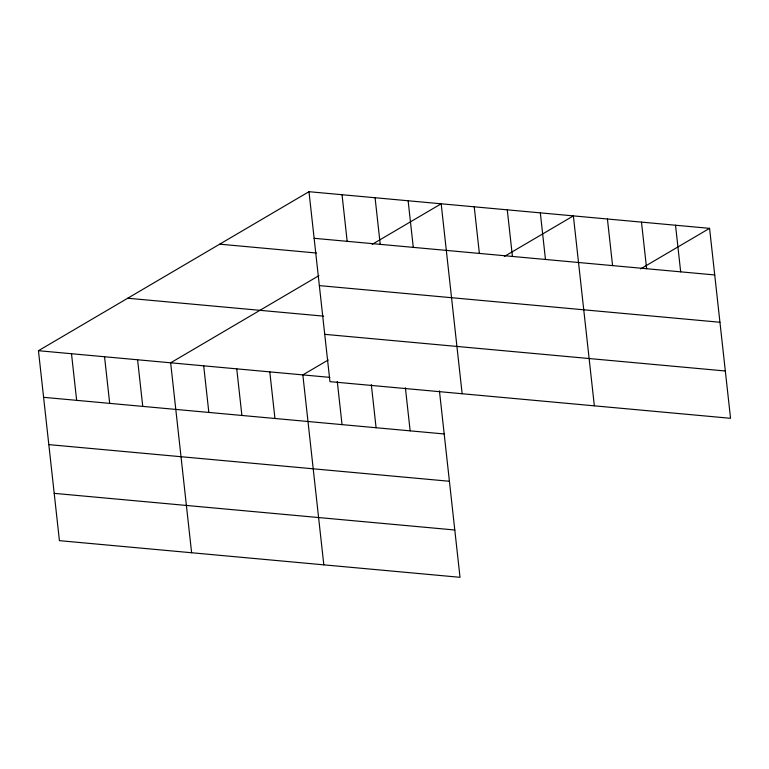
<?xml version="1.0" encoding="UTF-8"?>
<svg xmlns="http://www.w3.org/2000/svg" width="769" height="769" viewBox="0 0 769 769"><rect width="100%" height="100%" fill="white"/><g stroke="black" fill="none" stroke-linecap="round" stroke-linejoin="round"><path stroke-width="1.15" d="M439.435 390.854L460.016 577.308L59.424 540.655L38.45 350.702L308.984 191.692L709.576 228.345L730.55 418.298L329.949 381.645L308.984 191.692M318.914 275.658L170.651 362.805L191.616 552.748M372.196 244.34L441.175 203.795L462.15 393.738M328.209 359.988L302.842 374.897L323.816 564.84M504.387 256.433L573.376 215.887L594.35 405.83M640.596 268.89L709.576 228.345M314.127 238.303L714.728 274.956M219.703 244.167L316.492 253.02M319.346 285.607L719.947 322.259M127.721 298.228L323.662 316.155M324.729 334.342L725.33 370.994M38.45 350.702L329.853 377.368M43.593 397.323L444.194 433.966M48.822 444.617L449.413 481.269M54.195 493.352L454.796 530.004M675.528 225.23L680.671 271.841M641.481 222.116L646.623 268.727M607.423 219.002L612.576 265.613M540.328 212.859L545.471 259.47M507.28 209.841L512.423 256.452M474.233 206.813L479.375 253.424M408.128 200.767L413.28 247.378M405.388 387.739L410.146 430.851M375.08 197.739L380.222 244.359M371.331 384.625L376.089 427.737M342.032 194.72L347.175 241.331M337.283 381.511L342.042 424.623M269.794 371.869L274.946 418.48M236.746 368.851L241.889 415.462M203.698 365.823L208.841 412.434M137.593 359.777L142.746 406.388M104.546 356.749L109.698 403.369M71.498 353.73L76.65 400.341"/></g></svg>
